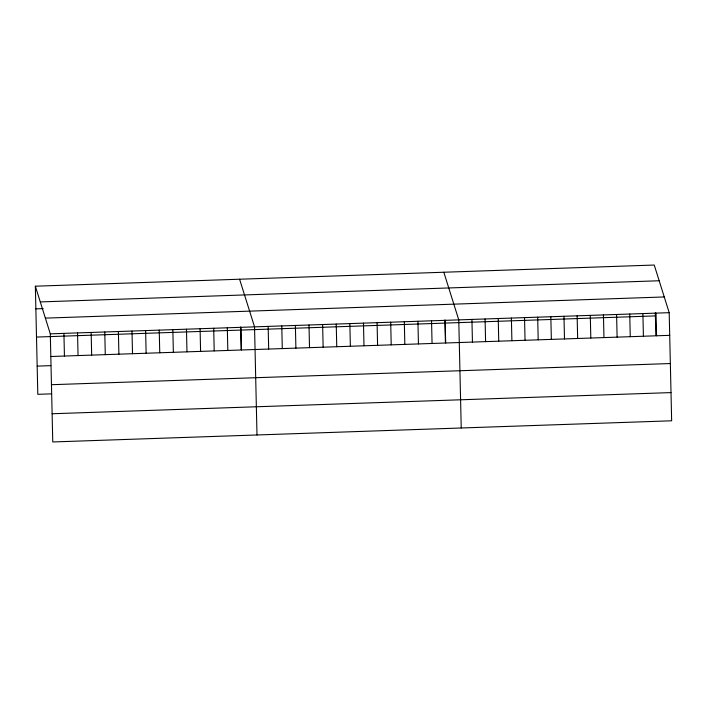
<?xml version="1.0" encoding="UTF-8"?>
<svg xmlns="http://www.w3.org/2000/svg" width="707" height="707" viewBox="0 0 707 707"><rect width="100%" height="100%" fill="white"/><g stroke="black" fill="none" stroke-linecap="round" stroke-linejoin="round"><path stroke-width="1.06" d="M35.35 286.202L654.24 265.045L669.193 312.68L671.65 420.798L52.76 441.955L50.303 333.845L35.35 286.202L37.807 394.32L51.417 393.852M40.281 301.924L659.171 280.759M35.863 308.862L43.198 308.614M45.372 318.123L664.262 296.958M50.303 333.845L669.193 312.68M36.508 337.062L655.398 315.905M50.824 356.505L669.715 335.339M37.162 366.12L50.78 365.652M51.461 384.705L670.351 363.539M52.124 413.754L671.014 392.597M443.819 272.239L458.772 319.873L461.229 427.991M239.585 279.221L254.538 326.855L256.995 434.973M656.043 313.13L656.556 335.79M655.327 312.768L655.831 335.268M642.893 313.581L643.405 336.24M629.743 314.032L630.255 336.691M616.592 314.474L617.105 337.133M603.442 314.924L603.955 337.584M590.292 315.375L590.805 338.034M577.133 315.826L577.654 338.485M563.983 316.276L564.495 338.936M550.833 316.727L551.345 339.387M537.682 317.178L538.195 339.837M524.532 317.629L525.045 340.288M511.382 318.079L511.895 340.739M498.232 318.521L498.744 341.181M485.073 318.972L485.594 341.631M471.923 319.423L472.444 342.082M445.163 320.342L445.675 343.001M444.897 319.962L445.41 342.471M431.544 320.81L432.057 343.469M417.925 321.27L418.438 343.929M404.316 321.738L404.828 344.397M390.697 322.206L391.21 344.866M377.078 322.666L377.591 345.325M363.469 323.134L363.981 345.794M349.85 323.603L350.363 346.262M336.232 324.062L336.744 346.722M322.622 324.531L323.134 347.19M309.003 324.999L309.516 347.658M295.385 325.459L295.897 348.118M281.775 325.927L282.287 348.586M268.156 326.395L268.669 349.055M240.928 327.323L241.44 349.983M240.663 326.952L241.175 349.452M227.309 327.792L227.822 350.451M213.691 328.251L214.203 350.919M200.081 328.72L200.594 351.379M186.462 329.188L186.975 351.847M172.844 329.656L173.365 352.316M159.234 330.116L159.747 352.775M145.615 330.584L146.128 353.244M131.997 331.053L132.518 353.712M118.387 331.512L118.9 354.172M104.769 331.981L105.281 354.64M91.15 332.449L91.671 355.108M77.54 332.909L78.053 355.568M63.922 333.377L64.434 356.036"/></g></svg>
